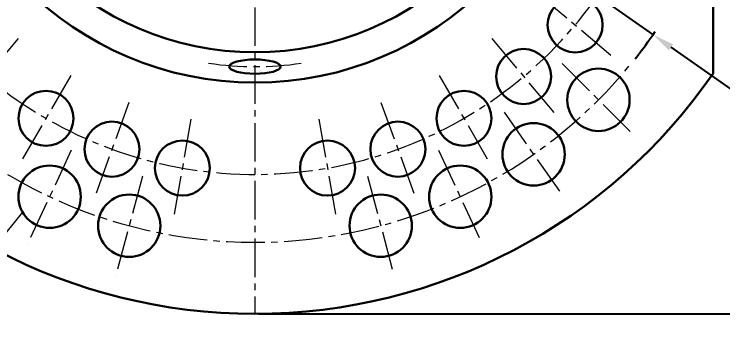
# Model space of a CAD drawing. Extents: x 197 to 911, y -8 to 441.
# Drawn here: x 518.7 to 615.3, y 104.6 to 148.4 of the extents above; entities that cross this region are included whole.
import ezdxf

# ---------------------------------------------------------------- set-up
doc = ezdxf.new("R2010")
doc.units = 0
doc.header["$LTSCALE"] = 7
doc.header["$MEASUREMENT"] = 0
doc.linetypes.add('CENTER2', pattern=[1.125, 0.75, -0.125, 0.125, -0.125])
doc.layers.get('0').update_dxf_attribs({"linetype": 'CONTINUOUS', "lineweight": 15})
doc.layers.add('1', color=1, linetype='CENTER2', lineweight=15)
doc.layers.add('3', color=3, linetype='CONTINUOUS', lineweight=30)
doc.styles.add('ITALICT', font='ITALICT.shx', dxfattribs={"width": 0.8, "height": 3})
doc.dimstyles.get("Standard").update_dxf_attribs({"dimtxt": 3, "dimasz": 3, "dimexe": 0.5, "dimexo": 0.5, "dimgap": 0.8, "dimtad": 1, "dimdsep": 46, "dimtxsty": 'ITALICT', "dimcen": 0.09, "dimazin": 2, "dimtfac": 1, "dimtmove": 0, "dimatfit": 3, "dimfxl": 1, "dimtolj": 1, "dimtzin": 0, "dimarcsym": 0})

# ---------------------------------------------------------------- blocks, each defined once
blk = doc.blocks.new('*D24')
at = {"color": 0, "lineweight": -2, "transparency": 16777216}
for p, q in [((551.991, 259.614), (657.887, 259.614)), ((657.387, 256.614), (657.387, 110.614)), ((551.991, 107.614), (657.887, 107.614))]:
    blk.add_line(p, q, dxfattribs=at)
at = {"color": 0, "transparency": 16777216}
for points in [[(656.887, 256.614), (657.887, 256.614), (657.387, 259.614)], [(656.887, 110.614), (657.887, 110.614), (657.387, 107.614)]]:
    blk.add_solid(points, dxfattribs=at)
at = {"color": 0, "transparency": 16777216, "insert": (655.087, 183.614), "char_height": 3, "attachment_point": 5, "rotation": 90, "style": 'ITALICT'}
blk.add_mtext('\\A1;152', dxfattribs=at)
blk = doc.blocks.new('*D30')
at = {"color": 0, "lineweight": -2, "transparency": 16777216}
for p, q in [((551.491, 183.614), (605.781, 145.644)), ((627.06, 130.763), (608.239, 143.925))]:
    blk.add_line(p, q, dxfattribs=at)
blk.add_arc((551.491, 183.614), 66.25, 321.48913, 325.46446, dxfattribs=at)
at = {"color": 0, "transparency": 16777216}
blk.add_solid([(608.526, 144.335), (607.952, 143.515), (605.781, 145.644)], dxfattribs=at)
at = {"color": 0, "transparency": 16777216, "insert": (622.243, 136.938), "char_height": 3, "attachment_point": 5, "rotation": 325.03204, "style": 'ITALICT'}
blk.add_mtext('\\A1;R66.25', dxfattribs=at)

msp = doc.modelspace()

# ---------------------------------------------------------------- linework, layer by layer
msp.add_line((519.798, 121.47), (506.06, 104.629))
at = {"layer": '1'}
for p, q in [((551.491, 259.614), (551.491, 107.614)), ((589.984, 151.313), (600.326, 142.636)), ((519.19, 145.12), (510.513, 134.778)), ((583.791, 145.12), (592.468, 134.778)), ((593.387, 141.717), (603.286, 131.818)), ((526.366, 140.096), (519.616, 128.404)), ((576.616, 140.096), (583.366, 128.404)), ((534.304, 136.394), (529.687, 123.708)), ((568.677, 136.394), (573.294, 123.708)), ((585.475, 135.079), (593.505, 123.611)), ((542.765, 134.127), (540.42, 120.832)), ((560.216, 134.127), (562.561, 120.832)), ((526.45, 129.915), (520.534, 117.226)), ((576.531, 129.915), (582.319, 117.502)), ((536.156, 126.382), (532.532, 112.859)), ((566.826, 126.382), (570.449, 112.859))]:
    msp.add_line(p, q, dxfattribs=at)
for radius, start, end in [(57, 193.46273, 347.32974), (66.25, 218.94329, 321.05671), (42.322, 261.41178, 278.58822)]:
    msp.add_arc((551.491, 183.614), radius, start, end, dxfattribs=at)
at = {"layer": '3'}
msp.add_line((613.991, 226.854), (613.991, 140.373), dxfattribs=at)
for centre, radius in [((551.491, 183.614), 44.5), ((551.491, 183.614), 44.5), ((551.491, 183.614), 40.355), ((595.155, 146.975), 3.75), ((588.129, 139.949), 3.75), ((598.336, 136.768), 4.25), ((522.991, 134.25), 3.75), ((579.991, 134.25), 3.75), ((531.995, 130.051), 3.75), ((570.986, 130.051), 3.75), ((589.49, 129.345), 4.25), ((541.593, 127.479), 3.75), ((561.388, 127.479), 3.75), ((523.492, 123.571), 4.25), ((579.489, 123.571), 4.25), ((534.344, 119.621), 4.25), ((568.637, 119.621), 4.25)]:
    msp.add_circle(centre, radius, dxfattribs=at)
msp.add_arc((551.491, 183.614), 76, 214.67741, 325.32259, dxfattribs=at)
msp.add_ellipse((551.491, 141.292), major_axis=(-3.5, 0), ratio=0.27762, dxfattribs=at)

# ---------------------------------------------------------------- dimensions: what is measured, and where the dimension line sits
dim = msp.add_aligned_dim(p1=(551.491, 259.614), p2=(551.491, 107.614), distance=105.896, dimstyle='Standard')
dim.commit()
dim.dimension.update_dxf_attribs({"geometry": '*D24', "text_midpoint": (655.087, 183.614)})
dim = msp.add_radius_dim(center=(551.491, 183.614), mpoint=(605.781, 145.644), dimstyle='Standard')
dim.commit()
dim.dimension.update_dxf_attribs({"geometry": '*D30', "text_midpoint": (620.925, 135.053), "dimtype": 164})

doc.saveas('drawing.dxf')
